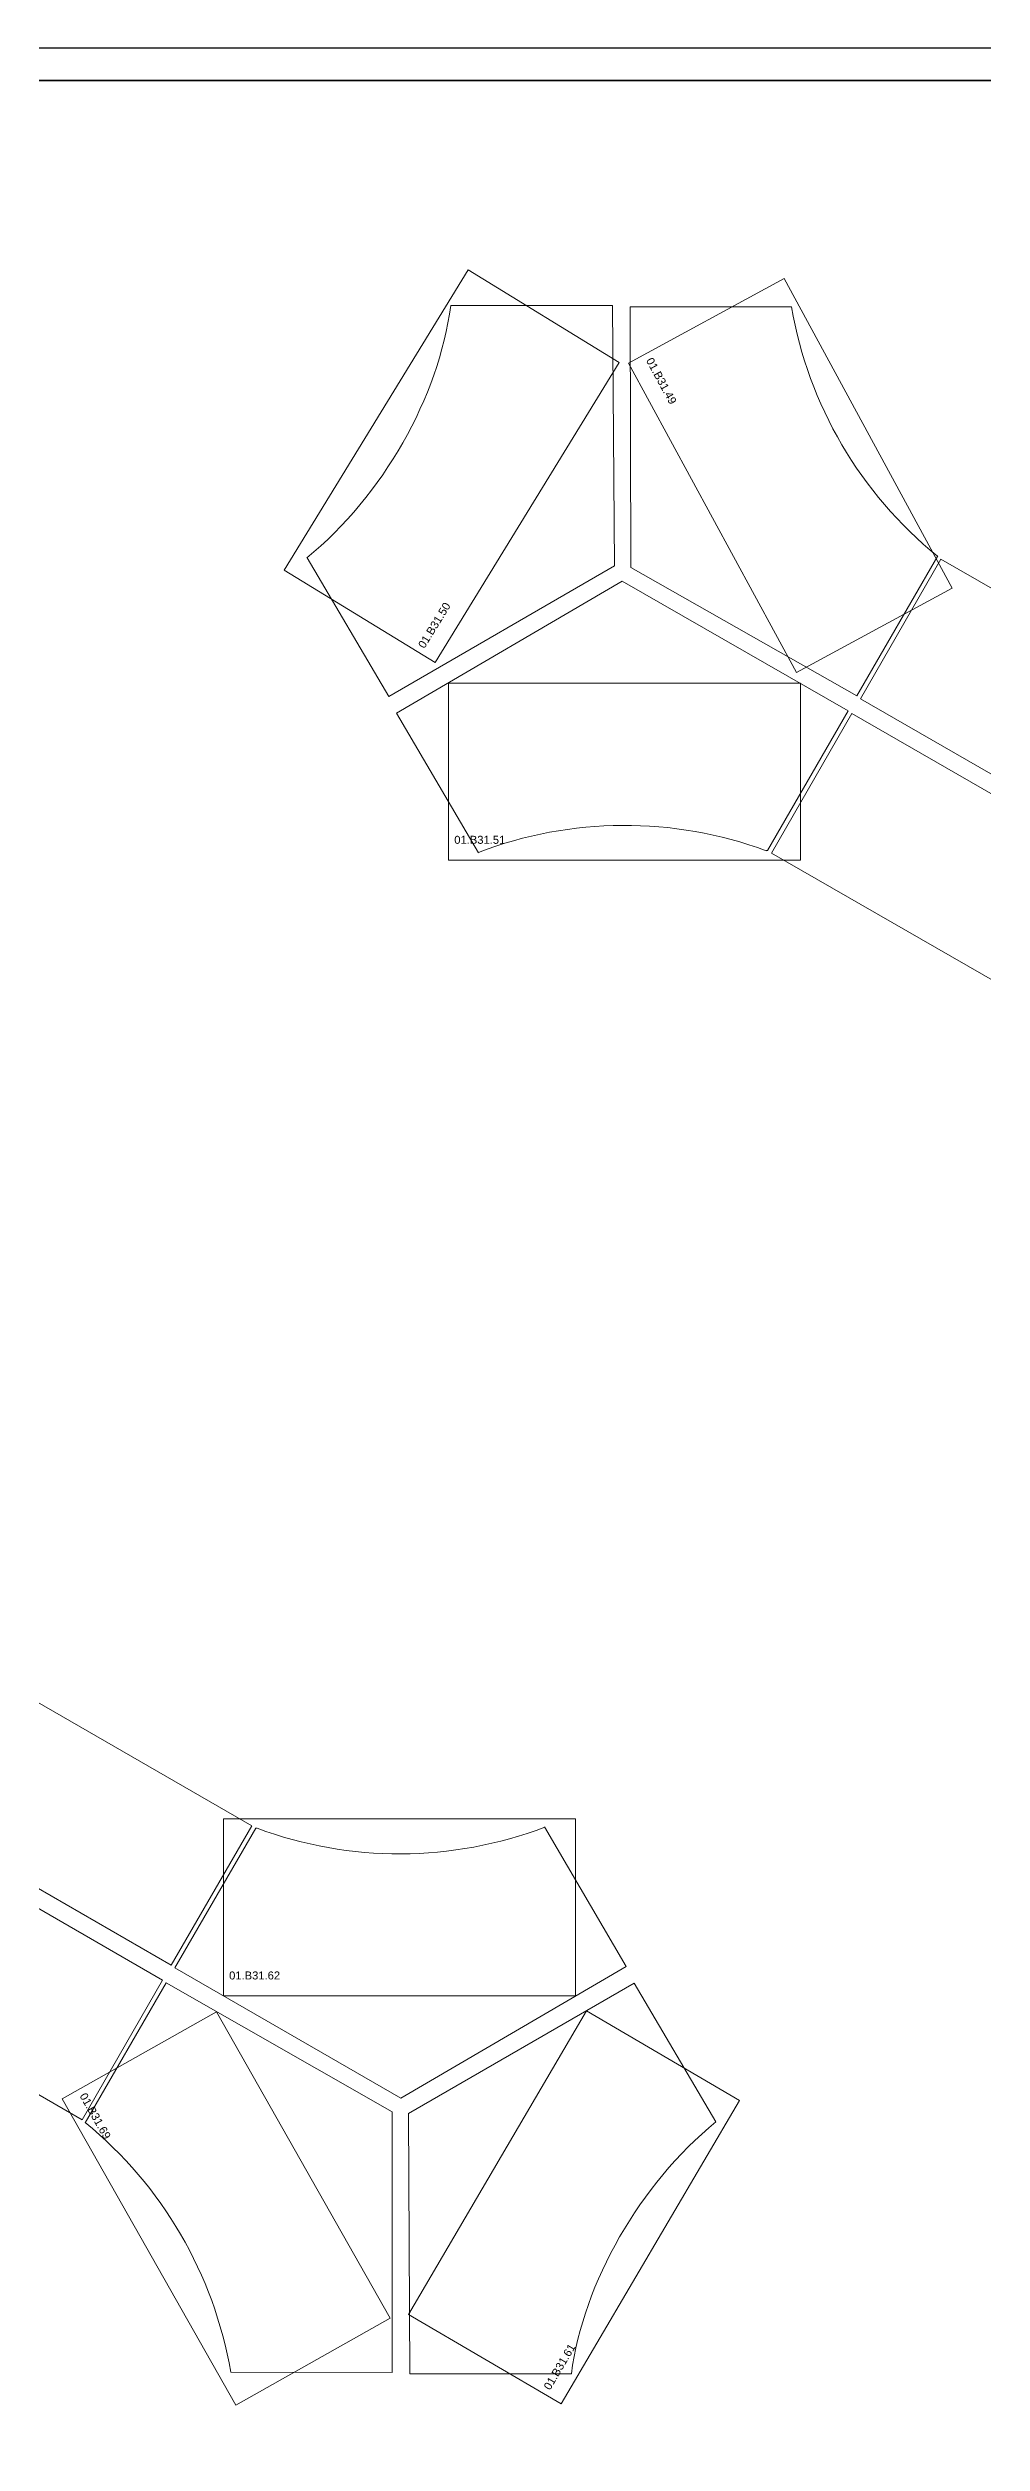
# Model space of a CAD drawing. Header units: millimetres. Extents: x -6.1 to 46.1, y 0 to 48.5.
# Drawn here: x 1.62 to 6, y 37.29 to 48.51 of the extents above; entities that cross this region are included whole.
import ezdxf

# ---------------------------------------------------------------- set-up
doc = ezdxf.new("R2010")
doc.units = ezdxf.units.MM
for name, color, linetype in [('PDF_Geometry', 7, 'Continuous'), ('Planon_WPA_Floor', 10, 'Continuous'), ('Planon_WPA_FPoly', 10, 'Continuous')]:
    doc.layers.add(name, color=color, linetype=linetype)
for name, color, linetype, lineweight in [('Planon_WPA_Spoly', 64, 'Continuous', 35), ('Planon_WPA_WPBlock', 5, 'Continuous', 15), ('Planon_WPA_WPPoly', 5, 'Continuous', 15)]:
    doc.layers.add(name, color=color, linetype=linetype, lineweight=lineweight)
doc.styles.add('Arial', font='arial.ttf', dxfattribs={"width": 0.8, "height": 2.5})

# ---------------------------------------------------------------- blocks, each defined once
blk = doc.blocks.new('DFM_Arbeitsplatzstempel')
at = {"style": 'Arial'}
for tag, p in [('AP-ID', (0.054, 0.153)), ('AP-BEZEICHNUNG', (0.054, 0.029))]:
    blk.add_attdef(tag, p, '', height=0.075, dxfattribs=at)

msp = doc.modelspace()

# ---------------------------------------------------------------- linework, layer by layer
at = {"layer": 'PDF_Geometry', "lineweight": 9}
for points in [[(3.511, 47.306), (3.511, 47.306), (4.269, 47.306), (4.277, 46.087)], [(4.354, 46.079), (4.351, 47.3), (5.107, 47.3)], [(5.792, 46.133), (5.792, 46.133), (5.413, 45.477), (4.354, 46.079)], [(4.277, 46.087), (3.221, 45.474), (2.837, 46.123)], [(6.486, 44.856), (5.43, 45.463), (5.806, 46.118), (6.862, 45.511), (6.486, 44.856)], [(3.641, 44.742), (3.641, 44.742), (3.257, 45.395), (4.313, 46.014)], [(4.313, 46.014), (5.372, 45.406), (4.995, 44.752), (4.989, 44.752)], [(6.07, 44.132), (5.014, 44.74), (5.39, 45.394), (6.446, 44.787), (6.07, 44.132)], [(1.523, 40.791), (2.578, 40.182), (2.2, 39.528), (1.145, 40.137), (1.523, 40.791)], [(3.276, 38.905), (2.218, 39.516), (2.597, 40.17), (2.603, 40.17)], [(3.95, 40.177), (3.95, 40.177), (4.333, 39.523), (3.276, 38.905)], [(1.106, 40.067), (2.16, 39.458), (1.783, 38.804), (0.728, 39.414), (1.106, 40.067)], [(1.797, 38.789), (1.797, 38.789), (2.177, 39.445), (3.236, 38.841)], [(3.312, 38.833), (4.37, 39.444), (4.753, 38.794)], [(3.236, 38.841), (3.236, 37.619), (2.48, 37.621)], [(4.076, 37.613), (4.076, 37.613), (3.318, 37.614), (3.312, 38.833)]]:
    msp.add_lwpolyline(points, dxfattribs=at)
for centre, radius, start, end in [((7.008, 47.628), 1.929, 189.7974, 230.8751), ((4.325, 42.956), 1.914, 69.7075, 110.95), ((3.27, 41.962), 1.912, 249.5737, 290.8625), ((0.577, 37.296), 1.93, 9.7079, 50.7523)]:
    msp.add_arc(centre, radius, start, end, dxfattribs=at)
for centre, major_axis, ratio, start_param, end_param in [((2.525, 47.012), (0.714, 1.091), 0.637771, 4.257527, 5.358979), ((5.061, 37.906), (0.717, 1.089), 0.636562, 1.11652, 2.218554)]:
    msp.add_ellipse(centre, major_axis=major_axis, ratio=ratio, start_param=start_param, end_param=end_param, dxfattribs=at)
at = {"layer": 'Planon_WPA_Floor'}
for points in [[(-6.077, 48.513), (46.094, 48.513)], [(-5.925, 48.361), (45.941, 48.361)]]:
    msp.add_lwpolyline(points, dxfattribs=at)
at = {"layer": 'Planon_WPA_FPoly'}
msp.add_lwpolyline([(0, 0), (0, 30.332), (-3.299, 30.332), (-3.299, 32.776), (-4.471, 32.776), (-4.471, 32.911), (-4.974, 32.911), (-4.974, 33.796), (-6.077, 33.796), (-6.077, 48.513), (46.094, 48.513), (46.094, 27.114), (39.31, 27.114), (39.31, 24.356), (33.123, 24.356), (33.123, 5.939), (37.022, 5.939), (37.022, 0)], close=True, dxfattribs=at)
at = {"layer": 'Planon_WPA_Spoly'}
msp.add_lwpolyline([(45.941, 48.361), (-5.925, 48.361), (-5.925, 33.948), (-4.821, 33.948), (-4.821, 33.045), (-4.319, 33.045), (-4.319, 32.928), (-3.147, 32.928), (-3.147, 30.484), (5.597, 30.484), (6.387, 36.284), (6.184, 36.284), (6.184, 36.487), (6.387, 36.487), (6.387, 36.284), (5.597, 30.484), (7.059, 30.484), (7.059, 29.988), (9.688, 29.988), (9.688, 30.064), (14.56, 30.064)], dxfattribs=at)
at = {"layer": 'Planon_WPA_WPPoly', "linetype": 'ByBlock'}
for points in [[(3.438, 45.633), (4.3, 47.039), (3.592, 47.473), (2.73, 46.066)], [(4.344, 47.036), (5.131, 45.586), (5.86, 45.982), (5.073, 47.432)], [(3.5, 44.707), (5.15, 44.707), (5.15, 45.537), (3.5, 45.537)], [(2.445, 39.385), (4.095, 39.385), (4.095, 40.215), (2.445, 40.215)], [(1.69, 38.902), (2.503, 37.466), (3.226, 37.875), (2.413, 39.31)], [(4.028, 37.472), (4.863, 38.895), (4.147, 39.315), (3.312, 37.892)]]:
    msp.add_lwpolyline(points, close=True, dxfattribs=at)

# ---------------------------------------------------------------- block references
at = {"layer": 'Planon_WPA_WPBlock', "xscale": 0.5, "yscale": 0.5, "zscale": 0.5}
for p, rotation, values in [((4.344, 47.036), 298.4912627948079, {'AP-ID': '01.B31.49'}), ((3.438, 45.633), 58.49259968579136, {'AP-ID': '01.B31.50'}), ((1.69, 38.902), 299.5141843684023, {'AP-ID': '01.B31.69'}), ((4.028, 37.472), 59.57859733050594, {'AP-ID': '01.B31.61'})]:
    msp.add_blockref('DFM_Arbeitsplatzstempel', p, dxfattribs=dict(at, rotation=rotation)).add_auto_attribs(values)
for p, values in [((3.5, 44.707), {'AP-ID': '01.B31.51'}), ((2.445, 39.385), {'AP-ID': '01.B31.62'})]:
    msp.add_blockref('DFM_Arbeitsplatzstempel', p, dxfattribs=at).add_auto_attribs(values)

doc.saveas('drawing.dxf')
